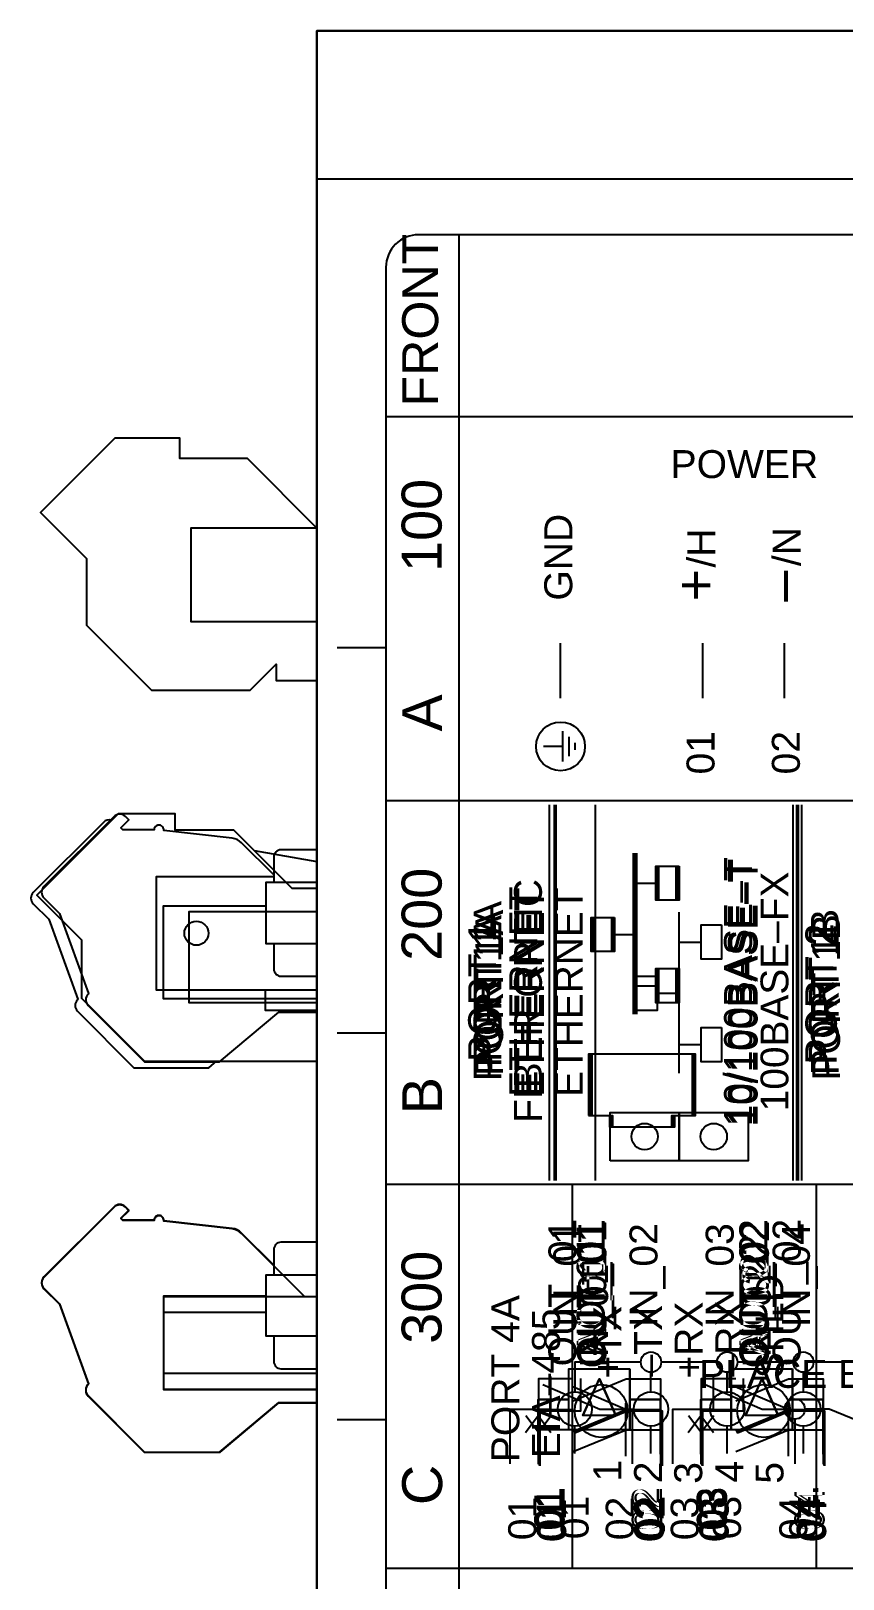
# Model space of a CAD drawing. Extents: x 0.5 to 35.5, y 0.5 to 23.5.
# Drawn here: x 21.066 to 23.064, y 9.652 to 13.463 of the extents above; entities that cross this region are included whole.
import ezdxf

# ---------------------------------------------------------------- set-up
doc = ezdxf.new("R2010")
doc.units = 0
doc.header["$MEASUREMENT"] = 0
for name, color, linetype in [('1_01__0-__NO_ETH__EIA-232', 7, 'CONTINUOUS'), ('1_02__1-__NO_ETH__EIA-485', 7, 'CONTINUOUS'), ('1_03__2-___1__10-100BASE-T', 7, 'CONTINUOUS'), ('1_04__3-___1__10-100BASE-T', 7, 'CONTINUOUS'), ('1_05__4-___1__100BASE-FX_M', 7, 'CONTINUOUS'), ('1_06__6-___2__10-100BASE-T', 7, 'CONTINUOUS'), ('1_07__8-___2__100BASE-FX_M', 7, 'CONTINUOUS'), ('2_01__0-__EMPTY', 7, 'CONTINUOUS'), ('2_02__A0__SERIAL_COMMUNICA', 7, 'CONTINUOUS'), ('2_03__B-___3__DI___4__DO__', 7, 'CONTINUOUS'), ('2_04__1-___4__DI___4__DO__', 7, 'CONTINUOUS'), ('2_05__C-___4__DI___4__DO__', 7, 'CONTINUOUS'), ('2_06__D-___4__DI___3__DO__', 7, 'CONTINUOUS'), ('2_07__2A___8__FORM_A_DO', 7, 'CONTINUOUS'), ('2_08__2B___8__FORM_B_DO', 7, 'CONTINUOUS'), ('2_09__2C___8__DO__6__FORM_', 7, 'CONTINUOUS'), ('2_10__2D___8__DO__2__FORM_', 7, 'CONTINUOUS'), ('2_11__2G___8__DO__4__FORM_', 7, 'CONTINUOUS'), ('2_12__3-___8__DI', 7, 'CONTINUOUS'), ('2_13__4-___14__DI', 7, 'CONTINUOUS'), ('2_14__5-___8__AI', 7, 'CONTINUOUS'), ('2_15__6-___4__AI____4__AO', 7, 'CONTINUOUS'), ('6_00______DWG_', 7, 'CONTINUOUS')]:
    doc.layers.add(name, color=color, linetype=linetype)
doc.styles.add('ARIAL', font='arial.ttf')

msp = doc.modelspace()

# ---------------------------------------------------------------- linework, layer by layer
at = {"layer": '1_01__0-__NO_ETH__EIA-232'}
for points in [[(22.9505, 10.6328), (22.9505, 11.5578)], [(21.7692, 11.3664), (21.6436, 11.3664), (21.6436, 11.2164), (21.7692, 11.2164)], [(21.7692, 11.0804), (21.392, 11.0804), (21.392, 11.3087), (21.6436, 11.3087)]]:
    msp.add_lwpolyline(points, dxfattribs=at)
for points in [[(21.6633, 11.385), (21.5839, 11.4644, 0.169586), (21.5605, 11.4757), (21.3924, 11.4949, 1.058395), (21.3688, 11.4962), (21.2919, 11.4962), (21.2869, 11.5012), (21.3064, 11.5207), (21.2981, 11.529, 0.414214), (21.2702, 11.529), (21.0976, 11.3564, 0.414214), (21.0976, 11.3286), (21.1359, 11.2903), (21.2076, 11.0933), (21.2062, 11.0919, 0.414214), (21.2062, 11.0641), (21.3454, 10.9249), (21.5299, 10.9249), (21.6759, 11.0474), (21.7692, 11.0474)], [(21.7692, 11.447), (21.681, 11.447, 0.414214), (21.6633, 11.4292), (21.6633, 11.3664)], [(21.6633, 11.2164), (21.6633, 11.1536, 0.414214), (21.681, 11.1359), (21.7692, 11.1359)]]:
    msp.add_lwpolyline(points, format="xyb", dxfattribs=at)
at = {"layer": '1_02__1-__NO_ETH__EIA-485'}
for points in [[(22.9416, 10.6328), (22.9416, 11.5578)], [(21.7692, 11.3521), (21.7081, 11.3521), (21.5648, 11.4954), (21.4203, 11.4954), (21.4203, 11.5354), (21.2803, 11.5354), (21.0803, 11.3354), (21.1903, 11.2254), (21.1903, 11.0814), (21.3453, 10.9264), (21.7692, 10.9264)], [(21.6148, 11.4454), (21.7692, 11.4181)], [(21.7692, 11.0699), (21.4553, 11.0699), (21.4553, 11.2949), (21.7692, 11.2949)]]:
    msp.add_lwpolyline(points, dxfattribs=at)
msp.add_lwpolyline([(21.2643, 11.5194, 0.285461), (21.244, 11.5146), (21.0714, 11.342, 0.414214), (21.0714, 11.3142), (21.1097, 11.2759), (21.1814, 11.079), (21.18, 11.0776, 0.414214), (21.18, 11.0497), (21.3192, 10.9105), (21.5037, 10.9105), (21.5226, 10.9264)], format="xyb", dxfattribs=at)
at = {"layer": '1_03__2-___1__10-100BASE-T'}
for points in [[(22.3538, 10.6328), (22.3538, 11.5578)], [(22.9505, 10.6328), (22.9505, 11.5578)], [(22.5521, 11.0422), (22.5521, 11.2391), (22.5521, 11.4384)], [(22.6564, 11.4068), (22.6564, 11.3229), (22.6065, 11.3229), (22.6065, 11.4068), (22.6564, 11.4068)], [(21.7692, 11.3664), (21.6436, 11.3664), (21.6436, 11.2164), (21.7692, 11.2164)], [(22.5521, 11.3649), (22.6037, 11.3649)], [(21.7692, 11.0804), (21.392, 11.0804), (21.392, 11.3087), (21.6436, 11.3087)], [(22.4978, 11.2806), (22.4978, 11.1966), (22.4479, 11.1966), (22.4479, 11.2806), (22.4978, 11.2806)], [(22.5006, 11.2386), (22.5521, 11.2386)], [(22.6564, 11.1544), (22.6564, 11.0704), (22.6065, 11.0704), (22.6065, 11.1544), (22.6564, 11.1544)], [(22.5521, 11.1124), (22.6037, 11.1124)], [(22.4415, 10.7926), (22.4926, 10.7926), (22.4926, 10.765), (22.6461, 10.765), (22.6461, 10.7926), (22.6972, 10.7926), (22.6972, 10.9442), (22.4415, 10.9442), (22.4415, 10.7926)]]:
    msp.add_lwpolyline(points, dxfattribs=at)
for points in [[(21.6633, 11.385), (21.5839, 11.4644, 0.169586), (21.5605, 11.4757), (21.3924, 11.4949, 1.058395), (21.3688, 11.4962), (21.2919, 11.4962), (21.2869, 11.5012), (21.3064, 11.5207), (21.2981, 11.529, 0.414214), (21.2702, 11.529), (21.0976, 11.3564, 0.414214), (21.0976, 11.3286), (21.1359, 11.2903), (21.2076, 11.0933), (21.2062, 11.0919, 0.414214), (21.2062, 11.0641), (21.3454, 10.9249), (21.5299, 10.9249), (21.6759, 11.0474), (21.7692, 11.0474)], [(21.7692, 11.447), (21.681, 11.447, 0.414214), (21.6633, 11.4292), (21.6633, 11.3664)], [(21.6633, 11.2164), (21.6633, 11.1536, 0.414214), (21.681, 11.1359), (21.7692, 11.1359)]]:
    msp.add_lwpolyline(points, format="xyb", dxfattribs=at)
at = {"layer": '1_04__3-___1__10-100BASE-T'}
for points in [[(22.3416, 10.6328), (22.3416, 11.5578)], [(22.9416, 10.6328), (22.9416, 11.5578)], [(21.7692, 11.3521), (21.7081, 11.3521), (21.5648, 11.4954), (21.4203, 11.4954), (21.4203, 11.5354), (21.2803, 11.5354), (21.0803, 11.3354), (21.1903, 11.2254), (21.1903, 11.0814), (21.3453, 10.9264), (21.7692, 10.9264)], [(21.6148, 11.4454), (21.7692, 11.4181)], [(22.5487, 11.0422), (22.5487, 11.2391), (22.5487, 11.4384)], [(22.653, 11.4068), (22.653, 11.3229), (22.6031, 11.3229), (22.6031, 11.4068), (22.653, 11.4068)], [(22.5487, 11.3649), (22.6003, 11.3649)], [(21.7692, 11.0699), (21.4553, 11.0699), (21.4553, 11.2949), (21.7692, 11.2949)], [(22.4944, 11.2806), (22.4944, 11.1966), (22.4445, 11.1966), (22.4445, 11.2806), (22.4944, 11.2806)], [(22.4972, 11.2386), (22.5487, 11.2386)], [(22.653, 11.1544), (22.653, 11.0704), (22.6031, 11.0704), (22.6031, 11.1544), (22.653, 11.1544)], [(22.5487, 11.1124), (22.6003, 11.1124)], [(22.4381, 10.7926), (22.4892, 10.7926), (22.4892, 10.765), (22.6427, 10.765), (22.6427, 10.7926), (22.6939, 10.7926), (22.6939, 10.9442), (22.4381, 10.9442), (22.4381, 10.7926)]]:
    msp.add_lwpolyline(points, dxfattribs=at)
msp.add_lwpolyline([(21.2643, 11.5194, 0.285461), (21.244, 11.5146), (21.0714, 11.342, 0.414214), (21.0714, 11.3142), (21.1097, 11.2759), (21.1814, 11.079), (21.18, 11.0776, 0.414214), (21.18, 11.0497), (21.3192, 10.9105), (21.5037, 10.9105), (21.5226, 10.9264)], format="xyb", dxfattribs=at)
at = {"layer": '1_05__4-___1__100BASE-FX_M'}
for points in [[(22.4548, 10.6328), (22.4548, 11.5578)], [(22.9625, 10.6328), (22.9625, 11.5578)], [(21.7692, 11.1018), (21.3744, 11.1018), (21.3744, 11.3813), (21.6633, 11.3813)], [(21.7692, 11.3664), (21.6436, 11.3664), (21.6436, 11.2164), (21.7692, 11.2164)], [(22.661, 10.8972), (22.661, 11.0942), (22.661, 11.2935)], [(22.7653, 11.2619), (22.7653, 11.1779), (22.7153, 11.1779), (22.7153, 11.2619), (22.7653, 11.2619)], [(22.661, 11.2199), (22.7125, 11.2199)], [(22.6067, 11.1357), (22.6067, 11.0517), (22.5567, 11.0517), (22.5567, 11.1357), (22.6067, 11.1357)], [(21.6422, 11.1018), (21.6422, 11.0522), (21.7692, 11.0522)], [(22.6095, 11.0937), (22.661, 11.0937)], [(22.7653, 11.0095), (22.7653, 10.9254), (22.7153, 10.9254), (22.7153, 11.0095), (22.7653, 11.0095)], [(22.661, 10.9675), (22.7125, 10.9675)], [(22.491, 10.6817), (22.491, 10.8007), (22.831, 10.8007), (22.831, 10.6817), (22.491, 10.6817)], [(22.661, 10.6817), (22.661, 10.8007)], [(22.661, 10.8007), (22.661, 10.6817)]]:
    msp.add_lwpolyline(points, dxfattribs=at)
for points in [[(21.7692, 11.447), (21.681, 11.447, 0.414214), (21.6633, 11.4292), (21.6633, 11.3664)], [(21.6633, 11.2164), (21.6633, 11.1536, 0.414214), (21.681, 11.1359), (21.7692, 11.1359)]]:
    msp.add_lwpolyline(points, format="xyb", dxfattribs=at)
for centre, radius in [((21.4728, 11.2415), 0.0295), ((22.576, 10.7411), 0.0325), ((22.746, 10.7411), 0.0325)]:
    msp.add_circle(centre, radius, dxfattribs=at)
at = {"layer": '1_06__6-___2__10-100BASE-T'}
for points in [[(22.3581, 10.6328), (22.3581, 11.5578)], [(22.9548, 10.6328), (22.9548, 11.5578)], [(22.9548, 10.6328), (22.9548, 11.5578)], [(22.5564, 11.0422), (22.5564, 11.2391), (22.5564, 11.4384)], [(22.6607, 11.4068), (22.6607, 11.3229), (22.6108, 11.3229), (22.6108, 11.4068), (22.6607, 11.4068)], [(21.7692, 11.1018), (21.3744, 11.1018), (21.3744, 11.3813), (21.6633, 11.3813)], [(21.7692, 11.3664), (21.6436, 11.3664), (21.6436, 11.2164), (21.7692, 11.2164)], [(22.5021, 11.2806), (22.5021, 11.1966), (22.4522, 11.1966), (22.4522, 11.2806), (22.5021, 11.2806)], [(22.5049, 11.2386), (22.5564, 11.2386)], [(22.6607, 11.1544), (22.6607, 11.0704), (22.6108, 11.0704), (22.6108, 11.1544), (22.6607, 11.1544)], [(22.5564, 11.1124), (22.608, 11.1124)], [(22.4457, 10.7926), (22.4969, 10.7926), (22.4969, 10.765), (22.6504, 10.765), (22.6504, 10.7926), (22.7015, 10.7926), (22.7015, 10.9442), (22.4457, 10.9442), (22.4457, 10.7926)]]:
    msp.add_lwpolyline(points, dxfattribs=at)
for points in [[(21.7692, 11.447), (21.681, 11.447, 0.414214), (21.6633, 11.4292), (21.6633, 11.3664)], [(21.6633, 11.2164), (21.6633, 11.1536, 0.414214), (21.681, 11.1359), (21.7692, 11.1359)]]:
    msp.add_lwpolyline(points, format="xyb", dxfattribs=at)
msp.add_circle((21.4728, 11.2415), 0.0295, dxfattribs=at)
at = {"layer": '1_07__8-___2__100BASE-FX_M'}
for points in [[(22.4548, 10.6328), (22.4548, 11.5578)], [(22.9625, 10.6328), (22.9625, 11.5578)], [(21.7692, 11.1018), (21.3744, 11.1018), (21.3744, 11.3813), (21.6633, 11.3813)], [(21.7692, 11.3664), (21.6436, 11.3664), (21.6436, 11.2164), (21.7692, 11.2164)], [(22.661, 10.8972), (22.661, 11.0942), (22.661, 11.2935)], [(22.7653, 11.2619), (22.7653, 11.1779), (22.7153, 11.1779), (22.7153, 11.2619), (22.7653, 11.2619)], [(22.661, 11.2199), (22.7125, 11.2199)], [(22.6067, 11.1357), (22.6067, 11.0517), (22.5567, 11.0517), (22.5567, 11.1357), (22.6067, 11.1357)], [(21.6422, 11.1018), (21.6422, 11.0522), (21.7692, 11.0522)], [(22.6095, 11.0937), (22.661, 11.0937)], [(22.7653, 11.0095), (22.7653, 10.9254), (22.7153, 10.9254), (22.7153, 11.0095), (22.7653, 11.0095)], [(22.661, 10.9675), (22.7125, 10.9675)], [(22.491, 10.6817), (22.491, 10.8007), (22.831, 10.8007), (22.831, 10.6817), (22.491, 10.6817)], [(22.661, 10.6817), (22.661, 10.8007)], [(22.661, 10.8007), (22.661, 10.6817)]]:
    msp.add_lwpolyline(points, dxfattribs=at)
for points in [[(21.7692, 11.447), (21.681, 11.447, 0.414214), (21.6633, 11.4292), (21.6633, 11.3664)], [(21.6633, 11.2164), (21.6633, 11.1536, 0.414214), (21.681, 11.1359), (21.7692, 11.1359)]]:
    msp.add_lwpolyline(points, format="xyb", dxfattribs=at)
for centre, radius in [((21.4728, 11.2415), 0.0295), ((22.576, 10.7411), 0.0325), ((22.746, 10.7411), 0.0325)]:
    msp.add_circle(centre, radius, dxfattribs=at)
at = {"layer": '2_02__A0__SERIAL_COMMUNICA'}
for points in [[(22.3988, 9.6778), (22.3988, 10.6229)], [(22.9988, 9.6778), (22.9988, 10.6229)], [(21.7692, 10.4001), (21.6436, 10.4001), (21.6436, 10.2501), (21.7692, 10.2501)], [(21.6436, 10.3478), (21.392, 10.3478), (21.392, 10.1195), (21.7692, 10.1195)], [(21.392, 10.3085), (21.6436, 10.3085)], [(21.392, 10.1588), (21.7692, 10.1588)]]:
    msp.add_lwpolyline(points, dxfattribs=at)
for points in [[(21.6633, 10.4241), (21.5839, 10.5035, 0.169586), (21.5605, 10.5148), (21.3924, 10.534, 0.430946), (21.3813, 10.5471, 0.430921), (21.3688, 10.5353), (21.2919, 10.5353), (21.2869, 10.5403), (21.3064, 10.5598), (21.2981, 10.5681, 0.414218), (21.2702, 10.5681), (21.0976, 10.3955, 0.414213), (21.0976, 10.3677), (21.1359, 10.3294), (21.2076, 10.1324, 0.440578), (21.2062, 10.1032), (21.3454, 9.964), (21.5299, 9.964), (21.6759, 10.0865), (21.7692, 10.0865)], [(21.7692, 10.4807), (21.681, 10.4807, 0.414214), (21.6633, 10.4629), (21.6633, 10.4001)], [(21.6633, 10.2501), (21.6633, 10.1874, 0.414214), (21.681, 10.1696), (21.7692, 10.1696)]]:
    msp.add_lwpolyline(points, format="xyb", dxfattribs=at)
at = {"layer": '2_03__B-___3__DI___4__DO__'}
msp.add_lwpolyline([(21.7396, 10.3467), (21.5839, 10.5024, 0.169586), (21.5605, 10.5137), (21.3924, 10.5328, 0.430941), (21.3813, 10.546, 0.430926), (21.3688, 10.5342), (21.2919, 10.5342), (21.2869, 10.5391), (21.3064, 10.5586), (21.2981, 10.567, 0.414218), (21.2702, 10.567), (21.0976, 10.3944, 0.414213), (21.0976, 10.3665), (21.1359, 10.3282), (21.2076, 10.1313, 0.440578), (21.2062, 10.102), (21.3442, 9.964), (21.5313, 9.964), (21.6759, 10.0853), (21.7692, 10.0853)], format="xyb", dxfattribs=at)
msp.add_lwpolyline([(21.7396, 10.3467), (21.5839, 10.5024, 0.169586), (21.5605, 10.5137), (21.3924, 10.5328, 0.430941), (21.3813, 10.546, 0.430926), (21.3688, 10.5342), (21.2919, 10.5342), (21.2869, 10.5391), (21.3064, 10.5586), (21.2981, 10.567, 0.414218), (21.2702, 10.567), (21.0976, 10.3944, 0.414213), (21.0976, 10.3665), (21.1359, 10.3282), (21.2076, 10.1313, 0.440578), (21.2062, 10.102), (21.3442, 9.964), (21.5313, 9.964), (21.6759, 10.0853), (21.7692, 10.0853)], format="xyb", dxfattribs=at)
for points in [[(21.7692, 10.3467), (21.392, 10.3467), (21.392, 10.1183), (21.7692, 10.1183)], [(21.7692, 10.3467), (21.392, 10.3467), (21.392, 10.1183), (21.7692, 10.1183)], [(22.3149, 9.9344), (22.3149, 10.0694), (22.4, 10.0694)], [(22.4001, 10.0157), (22.5301, 10.0694), (22.615, 10.0694), (22.615, 9.9344)], [(22.7149, 9.9344), (22.7149, 10.0694), (22.8, 10.0694)], [(22.8001, 10.0157), (22.93, 10.0694), (23.015, 10.0694), (23.015, 9.9344)]]:
    msp.add_lwpolyline(points, dxfattribs=at)
at = {"layer": '2_04__1-___4__DI___4__DO__'}
msp.add_lwpolyline([(21.7396, 10.3467), (21.5839, 10.5024, 0.169586), (21.5605, 10.5137), (21.3924, 10.5328, 0.430941), (21.3813, 10.546, 0.430926), (21.3688, 10.5342), (21.2919, 10.5342), (21.2869, 10.5391), (21.3064, 10.5586), (21.2981, 10.567, 0.414218), (21.2702, 10.567), (21.0976, 10.3944, 0.414213), (21.0976, 10.3665), (21.1359, 10.3282), (21.2076, 10.1313, 0.440578), (21.2062, 10.102), (21.3442, 9.964), (21.5313, 9.964), (21.6759, 10.0853), (21.7692, 10.0853)], format="xyb", dxfattribs=at)
msp.add_lwpolyline([(21.7396, 10.3467), (21.5839, 10.5024, 0.169586), (21.5605, 10.5137), (21.3924, 10.5328, 0.430941), (21.3813, 10.546, 0.430926), (21.3688, 10.5342), (21.2919, 10.5342), (21.2869, 10.5391), (21.3064, 10.5586), (21.2981, 10.567, 0.414218), (21.2702, 10.567), (21.0976, 10.3944, 0.414213), (21.0976, 10.3665), (21.1359, 10.3282), (21.2076, 10.1313, 0.440578), (21.2062, 10.102), (21.3442, 9.964), (21.5313, 9.964), (21.6759, 10.0853), (21.7692, 10.0853)], format="xyb", dxfattribs=at)
for points in [[(21.7692, 10.3467), (21.392, 10.3467), (21.392, 10.1183), (21.7692, 10.1183)], [(21.7692, 10.3467), (21.392, 10.3467), (21.392, 10.1183), (21.7692, 10.1183)], [(22.3149, 9.9344), (22.3149, 10.0694), (22.4, 10.0694)], [(22.4001, 10.0157), (22.5301, 10.0694), (22.615, 10.0694), (22.615, 9.9344)], [(22.7149, 9.9344), (22.7149, 10.0694), (22.8, 10.0694)], [(22.8001, 10.0157), (22.93, 10.0694), (23.015, 10.0694), (23.015, 9.9344)]]:
    msp.add_lwpolyline(points, dxfattribs=at)
at = {"layer": '2_05__C-___4__DI___4__DO__'}
msp.add_lwpolyline([(21.7396, 10.3467), (21.5839, 10.5024, 0.169586), (21.5605, 10.5137), (21.3924, 10.5328, 0.430941), (21.3813, 10.546, 0.430926), (21.3688, 10.5342), (21.2919, 10.5342), (21.2869, 10.5391), (21.3064, 10.5586), (21.2981, 10.567, 0.414218), (21.2702, 10.567), (21.0976, 10.3944, 0.414213), (21.0976, 10.3665), (21.1359, 10.3282), (21.2076, 10.1313, 0.440578), (21.2062, 10.102), (21.3442, 9.964), (21.5313, 9.964), (21.6759, 10.0853), (21.7692, 10.0853)], format="xyb", dxfattribs=at)
msp.add_lwpolyline([(21.7396, 10.3467), (21.5839, 10.5024, 0.169586), (21.5605, 10.5137), (21.3924, 10.5328, 0.430941), (21.3813, 10.546, 0.430926), (21.3688, 10.5342), (21.2919, 10.5342), (21.2869, 10.5391), (21.3064, 10.5586), (21.2981, 10.567, 0.414218), (21.2702, 10.567), (21.0976, 10.3944, 0.414213), (21.0976, 10.3665), (21.1359, 10.3282), (21.2076, 10.1313, 0.440578), (21.2062, 10.102), (21.3442, 9.964), (21.5313, 9.964), (21.6759, 10.0853), (21.7692, 10.0853)], format="xyb", dxfattribs=at)
for points in [[(21.7692, 10.3467), (21.392, 10.3467), (21.392, 10.1183), (21.7692, 10.1183)], [(21.7692, 10.3467), (21.392, 10.3467), (21.392, 10.1183), (21.7692, 10.1183)], [(22.4, 10.1445), (22.3149, 10.1445), (22.3149, 9.9344)], [(22.4001, 10.0908), (22.5301, 10.1445), (22.615, 10.1445), (22.615, 10.0194)], [(22.8, 10.1445), (22.7149, 10.1445), (22.7149, 9.9344)], [(22.8001, 10.0908), (22.93, 10.1445), (23.015, 10.1445), (23.015, 10.0194)], [(22.53, 9.9544), (22.53, 10.0844)], [(22.93, 9.9544), (22.93, 10.0844)], [(22.4, 10.0194), (22.3149, 10.0194)], [(22.4001, 9.9658), (22.5301, 10.0194), (22.615, 10.0194), (22.615, 9.9344)], [(22.8, 10.0194), (22.7149, 10.0194)], [(22.8001, 9.9658), (22.93, 10.0194), (23.015, 10.0194), (23.015, 9.9344)]]:
    msp.add_lwpolyline(points, dxfattribs=at)
at = {"layer": '2_06__D-___4__DI___3__DO__'}
msp.add_lwpolyline([(21.7396, 10.3467), (21.5839, 10.5024, 0.169586), (21.5605, 10.5137), (21.3924, 10.5328, 0.430941), (21.3813, 10.546, 0.430926), (21.3688, 10.5342), (21.2919, 10.5342), (21.2869, 10.5391), (21.3064, 10.5586), (21.2981, 10.567, 0.414218), (21.2702, 10.567), (21.0976, 10.3944, 0.414213), (21.0976, 10.3665), (21.1359, 10.3282), (21.2076, 10.1313, 0.440578), (21.2062, 10.102), (21.3442, 9.964), (21.5313, 9.964), (21.6759, 10.0853), (21.7692, 10.0853)], format="xyb", dxfattribs=at)
msp.add_lwpolyline([(21.7396, 10.3467), (21.5839, 10.5024, 0.169586), (21.5605, 10.5137), (21.3924, 10.5328, 0.430941), (21.3813, 10.546, 0.430926), (21.3688, 10.5342), (21.2919, 10.5342), (21.2869, 10.5391), (21.3064, 10.5586), (21.2981, 10.567, 0.414218), (21.2702, 10.567), (21.0976, 10.3944, 0.414213), (21.0976, 10.3665), (21.1359, 10.3282), (21.2076, 10.1313, 0.440578), (21.2062, 10.102), (21.3442, 9.964), (21.5313, 9.964), (21.6759, 10.0853), (21.7692, 10.0853)], format="xyb", dxfattribs=at)
for points in [[(21.7692, 10.3467), (21.392, 10.3467), (21.392, 10.1183), (21.7692, 10.1183)], [(21.7692, 10.3467), (21.392, 10.3467), (21.392, 10.1183), (21.7692, 10.1183)], [(22.2452, 9.9353), (22.2452, 10.0703), (22.2452, 10.0703), (22.3453, 10.0703), (22.3453, 10.1503)], [(22.6452, 9.9353), (22.6452, 10.0703), (22.7453, 10.0703), (22.7453, 10.0703), (22.7453, 10.1503)], [(22.3253, 10.1303), (22.4653, 10.0703), (22.5453, 10.0703), (22.5453, 9.9353)], [(22.7253, 10.1303), (22.8653, 10.0703), (22.9203, 10.0703)], [(23.1603, 10.0166), (23.0303, 10.0703), (22.9703, 10.0703)], [(22.9453, 10.0453), (22.9453, 9.9353)]]:
    msp.add_lwpolyline(points, dxfattribs=at)
msp.add_circle((22.9453, 10.0703), 0.025, dxfattribs=at)
at = {"layer": '2_07__2A___8__FORM_A_DO'}
msp.add_lwpolyline([(21.7396, 10.3467), (21.5839, 10.5024, 0.169586), (21.5605, 10.5137), (21.3924, 10.5328, 0.430941), (21.3813, 10.546, 0.430926), (21.3688, 10.5342), (21.2919, 10.5342), (21.2869, 10.5391), (21.3064, 10.5586), (21.2981, 10.567, 0.414218), (21.2702, 10.567), (21.0976, 10.3944, 0.414213), (21.0976, 10.3665), (21.1359, 10.3282), (21.2076, 10.1313, 0.440578), (21.2062, 10.102), (21.3442, 9.964), (21.5313, 9.964), (21.6759, 10.0853), (21.7692, 10.0853)], format="xyb", dxfattribs=at)
msp.add_lwpolyline([(21.7396, 10.3467), (21.5839, 10.5024, 0.169586), (21.5605, 10.5137), (21.3924, 10.5328, 0.430941), (21.3813, 10.546, 0.430926), (21.3688, 10.5342), (21.2919, 10.5342), (21.2869, 10.5391), (21.3064, 10.5586), (21.2981, 10.567, 0.414218), (21.2702, 10.567), (21.0976, 10.3944, 0.414213), (21.0976, 10.3665), (21.1359, 10.3282), (21.2076, 10.1313, 0.440578), (21.2062, 10.102), (21.3442, 9.964), (21.5313, 9.964), (21.6759, 10.0853), (21.7692, 10.0853)], format="xyb", dxfattribs=at)
for points in [[(21.7692, 10.3467), (21.392, 10.3467), (21.392, 10.1183), (21.7692, 10.1183)], [(21.7692, 10.3467), (21.392, 10.3467), (21.392, 10.1183), (21.7692, 10.1183)], [(22.3172, 9.9315), (22.3172, 10.0664), (22.4023, 10.0664)], [(22.4024, 10.0128), (22.5323, 10.0664), (22.6173, 10.0664), (22.6173, 9.9315)], [(22.7172, 9.9315), (22.7172, 10.0664), (22.8023, 10.0664)], [(22.8023, 10.0128), (22.9323, 10.0664), (23.0173, 10.0664), (23.0173, 9.9315)]]:
    msp.add_lwpolyline(points, dxfattribs=at)
at = {"layer": '2_08__2B___8__FORM_B_DO'}
msp.add_lwpolyline([(21.7396, 10.3467), (21.5839, 10.5024, 0.169586), (21.5605, 10.5137), (21.3924, 10.5328, 0.430941), (21.3813, 10.546, 0.430926), (21.3688, 10.5342), (21.2919, 10.5342), (21.2869, 10.5391), (21.3064, 10.5586), (21.2981, 10.567, 0.414218), (21.2702, 10.567), (21.0976, 10.3944, 0.414213), (21.0976, 10.3665), (21.1359, 10.3282), (21.2076, 10.1313, 0.440578), (21.2062, 10.102), (21.3442, 9.964), (21.5313, 9.964), (21.6759, 10.0853), (21.7692, 10.0853)], format="xyb", dxfattribs=at)
msp.add_lwpolyline([(21.7396, 10.3467), (21.5839, 10.5024, 0.169586), (21.5605, 10.5137), (21.3924, 10.5328, 0.430941), (21.3813, 10.546, 0.430926), (21.3688, 10.5342), (21.2919, 10.5342), (21.2869, 10.5391), (21.3064, 10.5586), (21.2981, 10.567, 0.414218), (21.2702, 10.567), (21.0976, 10.3944, 0.414213), (21.0976, 10.3665), (21.1359, 10.3282), (21.2076, 10.1313, 0.440578), (21.2062, 10.102), (21.3442, 9.964), (21.5313, 9.964), (21.6759, 10.0853), (21.7692, 10.0853)], format="xyb", dxfattribs=at)
for points in [[(21.7692, 10.3467), (21.392, 10.3467), (21.392, 10.1183), (21.7692, 10.1183)], [(21.7692, 10.3467), (21.392, 10.3467), (21.392, 10.1183), (21.7692, 10.1183)], [(22.3189, 9.9305), (22.3189, 10.0656), (22.3189, 10.0656), (22.419, 10.0656), (22.419, 10.1456)], [(22.7188, 9.9305), (22.7188, 10.0656), (22.7188, 10.0656), (22.8189, 10.0656), (22.8189, 10.1456)], [(22.399, 10.1256), (22.539, 10.0656), (22.619, 10.0656), (22.619, 9.9306)], [(22.7989, 10.1256), (22.9389, 10.0656), (23.0189, 10.0656), (23.0189, 9.9306)]]:
    msp.add_lwpolyline(points, dxfattribs=at)
at = {"layer": '2_09__2C___8__DO__6__FORM_'}
msp.add_lwpolyline([(21.7396, 10.3467), (21.5839, 10.5024, 0.169586), (21.5605, 10.5137), (21.3924, 10.5328, 0.430941), (21.3813, 10.546, 0.430926), (21.3688, 10.5342), (21.2919, 10.5342), (21.2869, 10.5391), (21.3064, 10.5586), (21.2981, 10.567, 0.414218), (21.2702, 10.567), (21.0976, 10.3944, 0.414213), (21.0976, 10.3665), (21.1359, 10.3282), (21.2076, 10.1313, 0.440578), (21.2062, 10.102), (21.3442, 9.964), (21.5313, 9.964), (21.6759, 10.0853), (21.7692, 10.0853)], format="xyb", dxfattribs=at)
msp.add_lwpolyline([(21.7396, 10.3467), (21.5839, 10.5024, 0.169586), (21.5605, 10.5137), (21.3924, 10.5328, 0.430941), (21.3813, 10.546, 0.430926), (21.3688, 10.5342), (21.2919, 10.5342), (21.2869, 10.5391), (21.3064, 10.5586), (21.2981, 10.567, 0.414218), (21.2702, 10.567), (21.0976, 10.3944, 0.414213), (21.0976, 10.3665), (21.1359, 10.3282), (21.2076, 10.1313, 0.440578), (21.2062, 10.102), (21.3442, 9.964), (21.5313, 9.964), (21.6759, 10.0853), (21.7692, 10.0853)], format="xyb", dxfattribs=at)
for points in [[(21.7692, 10.3467), (21.392, 10.3467), (21.392, 10.1183), (21.7692, 10.1183)], [(21.7692, 10.3467), (21.392, 10.3467), (21.392, 10.1183), (21.7692, 10.1183)], [(22.3189, 9.9308), (22.3189, 10.0658), (22.404, 10.0658)], [(22.404, 10.0121), (22.534, 10.0658), (22.619, 10.0658), (22.619, 9.9308)], [(22.7188, 9.9308), (22.7188, 10.0658), (22.8039, 10.0658)], [(22.804, 10.0121), (22.934, 10.0658), (23.0189, 10.0658), (23.0189, 9.9308)]]:
    msp.add_lwpolyline(points, dxfattribs=at)
at = {"layer": '2_10__2D___8__DO__2__FORM_'}
msp.add_lwpolyline([(21.7396, 10.3467), (21.5839, 10.5024, 0.169586), (21.5605, 10.5137), (21.3924, 10.5328, 0.430941), (21.3813, 10.546, 0.430926), (21.3688, 10.5342), (21.2919, 10.5342), (21.2869, 10.5391), (21.3064, 10.5586), (21.2981, 10.567, 0.414218), (21.2702, 10.567), (21.0976, 10.3944, 0.414213), (21.0976, 10.3665), (21.1359, 10.3282), (21.2076, 10.1313, 0.440578), (21.2062, 10.102), (21.3442, 9.964), (21.5313, 9.964), (21.6759, 10.0853), (21.7692, 10.0853)], format="xyb", dxfattribs=at)
msp.add_lwpolyline([(21.7396, 10.3467), (21.5839, 10.5024, 0.169586), (21.5605, 10.5137), (21.3924, 10.5328, 0.430941), (21.3813, 10.546, 0.430926), (21.3688, 10.5342), (21.2919, 10.5342), (21.2869, 10.5391), (21.3064, 10.5586), (21.2981, 10.567, 0.414218), (21.2702, 10.567), (21.0976, 10.3944, 0.414213), (21.0976, 10.3665), (21.1359, 10.3282), (21.2076, 10.1313, 0.440578), (21.2062, 10.102), (21.3442, 9.964), (21.5313, 9.964), (21.6759, 10.0853), (21.7692, 10.0853)], format="xyb", dxfattribs=at)
for points in [[(21.7692, 10.3467), (21.392, 10.3467), (21.392, 10.1183), (21.7692, 10.1183)], [(21.7692, 10.3467), (21.392, 10.3467), (21.392, 10.1183), (21.7692, 10.1183)], [(22.3189, 9.9305), (22.3189, 10.0655), (22.404, 10.0655)], [(22.4041, 10.0118), (22.534, 10.0655), (22.619, 10.0655), (22.619, 9.9305)], [(22.7189, 9.9305), (22.7189, 10.0655), (22.804, 10.0655)], [(22.8041, 10.0118), (22.934, 10.0655), (23.019, 10.0655), (23.019, 9.9305)]]:
    msp.add_lwpolyline(points, dxfattribs=at)
at = {"layer": '2_11__2G___8__DO__4__FORM_'}
msp.add_lwpolyline([(21.7396, 10.3467), (21.5839, 10.5024, 0.169586), (21.5605, 10.5137), (21.3924, 10.5328, 0.430941), (21.3813, 10.546, 0.430926), (21.3688, 10.5342), (21.2919, 10.5342), (21.2869, 10.5391), (21.3064, 10.5586), (21.2981, 10.567, 0.414218), (21.2702, 10.567), (21.0976, 10.3944, 0.414213), (21.0976, 10.3665), (21.1359, 10.3282), (21.2076, 10.1313, 0.440578), (21.2062, 10.102), (21.3442, 9.964), (21.5313, 9.964), (21.6759, 10.0853), (21.7692, 10.0853)], format="xyb", dxfattribs=at)
msp.add_lwpolyline([(21.7396, 10.3467), (21.5839, 10.5024, 0.169586), (21.5605, 10.5137), (21.3924, 10.5328, 0.430941), (21.3813, 10.546, 0.430926), (21.3688, 10.5342), (21.2919, 10.5342), (21.2869, 10.5391), (21.3064, 10.5586), (21.2981, 10.567, 0.414218), (21.2702, 10.567), (21.0976, 10.3944, 0.414213), (21.0976, 10.3665), (21.1359, 10.3282), (21.2076, 10.1313, 0.440578), (21.2062, 10.102), (21.3442, 9.964), (21.5313, 9.964), (21.6759, 10.0853), (21.7692, 10.0853)], format="xyb", dxfattribs=at)
for points in [[(21.7692, 10.3467), (21.392, 10.3467), (21.392, 10.1183), (21.7692, 10.1183)], [(21.7692, 10.3467), (21.392, 10.3467), (21.392, 10.1183), (21.7692, 10.1183)], [(22.3189, 9.9305), (22.3189, 10.0655), (22.404, 10.0655)], [(22.4041, 10.0118), (22.534, 10.0655), (22.619, 10.0655), (22.619, 9.9305)], [(22.7189, 9.9305), (22.7189, 10.0655), (22.804, 10.0655)], [(22.8041, 10.0118), (22.934, 10.0655), (23.019, 10.0655), (23.019, 9.9305)]]:
    msp.add_lwpolyline(points, dxfattribs=at)
at = {"layer": '2_12__3-___8__DI'}
msp.add_lwpolyline([(21.7396, 10.3467), (21.5839, 10.5024, 0.169586), (21.5605, 10.5137), (21.3924, 10.5328, 0.430941), (21.3813, 10.546, 0.430926), (21.3688, 10.5342), (21.2919, 10.5342), (21.2869, 10.5391), (21.3064, 10.5586), (21.2981, 10.567, 0.414218), (21.2702, 10.567), (21.0976, 10.3944, 0.414213), (21.0976, 10.3665), (21.1359, 10.3282), (21.2076, 10.1313, 0.440578), (21.2062, 10.102), (21.3442, 9.964), (21.5313, 9.964), (21.6759, 10.0853), (21.7692, 10.0853)], format="xyb", dxfattribs=at)
msp.add_lwpolyline([(21.7396, 10.3467), (21.5839, 10.5024, 0.169586), (21.5605, 10.5137), (21.3924, 10.5328, 0.430941), (21.3813, 10.546, 0.430926), (21.3688, 10.5342), (21.2919, 10.5342), (21.2869, 10.5391), (21.3064, 10.5586), (21.2981, 10.567, 0.414218), (21.2702, 10.567), (21.0976, 10.3944, 0.414213), (21.0976, 10.3665), (21.1359, 10.3282), (21.2076, 10.1313, 0.440578), (21.2062, 10.102), (21.3442, 9.964), (21.5313, 9.964), (21.6759, 10.0853), (21.7692, 10.0853)], format="xyb", dxfattribs=at)
for points in [[(21.7692, 10.3467), (21.392, 10.3467), (21.392, 10.1183), (21.7692, 10.1183)], [(21.7692, 10.3467), (21.392, 10.3467), (21.392, 10.1183), (21.7692, 10.1183)], [(22.3189, 9.9305), (22.3189, 10.0655), (22.4039, 10.0655)], [(22.5339, 10.0655), (22.6189, 10.0655), (22.6189, 9.9305)], [(22.719, 9.9305), (22.719, 10.0655), (22.804, 10.0655)], [(22.934, 10.0655), (23.019, 10.0655), (23.019, 9.9305)]]:
    msp.add_lwpolyline(points, dxfattribs=at)
for centre in [(22.4689, 10.0655), (22.869, 10.0655)]:
    msp.add_circle(centre, 0.065, dxfattribs=at)
at = {"layer": '2_13__4-___14__DI'}
msp.add_lwpolyline([(21.7396, 10.3467), (21.5839, 10.5024, 0.169586), (21.5605, 10.5137), (21.3924, 10.5328, 0.430941), (21.3813, 10.546, 0.430926), (21.3688, 10.5342), (21.2919, 10.5342), (21.2869, 10.5391), (21.3064, 10.5586), (21.2981, 10.567, 0.414218), (21.2702, 10.567), (21.0976, 10.3944, 0.414213), (21.0976, 10.3665), (21.1359, 10.3282), (21.2076, 10.1313, 0.440578), (21.2062, 10.102), (21.3442, 9.964), (21.5313, 9.964), (21.6759, 10.0853), (21.7692, 10.0853)], format="xyb", dxfattribs=at)
msp.add_lwpolyline([(21.7396, 10.3467), (21.5839, 10.5024, 0.169586), (21.5605, 10.5137), (21.3924, 10.5328, 0.430941), (21.3813, 10.546, 0.430926), (21.3688, 10.5342), (21.2919, 10.5342), (21.2869, 10.5391), (21.3064, 10.5586), (21.2981, 10.567, 0.414218), (21.2702, 10.567), (21.0976, 10.3944, 0.414213), (21.0976, 10.3665), (21.1359, 10.3282), (21.2076, 10.1313, 0.440578), (21.2062, 10.102), (21.3442, 9.964), (21.5313, 9.964), (21.6759, 10.0853), (21.7692, 10.0853)], format="xyb", dxfattribs=at)
for points in [[(21.7692, 10.3467), (21.392, 10.3467), (21.392, 10.1183), (21.7692, 10.1183)], [(21.7692, 10.3467), (21.392, 10.3467), (21.392, 10.1183), (21.7692, 10.1183)], [(22.5666, 10.1858), (22.4042, 10.1858), (22.4042, 10.1124)], [(22.7543, 10.1858), (22.6166, 10.1858)], [(22.9416, 10.1858), (22.8043, 10.1858)], [(23.1292, 10.1858), (22.9916, 10.1858)], [(22.5916, 10.1124), (22.5916, 10.1608)], [(22.7793, 10.1124), (22.7793, 10.1608)], [(22.9666, 10.1124), (22.9666, 10.1608)], [(22.4042, 9.9608), (22.4043, 10.0282)], [(22.5916, 9.9608), (22.5916, 10.0282)], [(22.7793, 9.9608), (22.7793, 10.0282)], [(22.9666, 9.9608), (22.9666, 10.0282)]]:
    msp.add_lwpolyline(points, dxfattribs=at)
for centre, radius in [((22.5916, 10.1858), 0.025), ((22.7793, 10.1858), 0.025), ((22.9666, 10.1858), 0.025), ((22.4042, 10.0703), 0.0421), ((22.5916, 10.0703), 0.0421), ((22.7793, 10.0703), 0.0421), ((22.9666, 10.0703), 0.0421)]:
    msp.add_circle(centre, radius, dxfattribs=at)
at = {"layer": '2_14__5-___8__AI'}
msp.add_lwpolyline([(21.7396, 10.3467), (21.5839, 10.5024, 0.169586), (21.5605, 10.5137), (21.3924, 10.5328, 0.430941), (21.3813, 10.546, 0.430926), (21.3688, 10.5342), (21.2919, 10.5342), (21.2869, 10.5391), (21.3064, 10.5586), (21.2981, 10.567, 0.414218), (21.2702, 10.567), (21.0976, 10.3944, 0.414213), (21.0976, 10.3665), (21.1359, 10.3282), (21.2076, 10.1313, 0.440578), (21.2062, 10.102), (21.3442, 9.964), (21.5313, 9.964), (21.6759, 10.0853), (21.7692, 10.0853)], format="xyb", dxfattribs=at)
msp.add_lwpolyline([(21.7396, 10.3467), (21.5839, 10.5024, 0.169586), (21.5605, 10.5137), (21.3924, 10.5328, 0.430941), (21.3813, 10.546, 0.430926), (21.3688, 10.5342), (21.2919, 10.5342), (21.2869, 10.5391), (21.3064, 10.5586), (21.2981, 10.567, 0.414218), (21.2702, 10.567), (21.0976, 10.3944, 0.414213), (21.0976, 10.3665), (21.1359, 10.3282), (21.2076, 10.1313, 0.440578), (21.2062, 10.102), (21.3442, 9.964), (21.5313, 9.964), (21.6759, 10.0853), (21.7692, 10.0853)], format="xyb", dxfattribs=at)
for points in [[(21.7692, 10.3467), (21.392, 10.3467), (21.392, 10.1183), (21.7692, 10.1183)], [(21.7692, 10.3467), (21.392, 10.3467), (21.392, 10.1183), (21.7692, 10.1183)], [(22.5391, 10.1691), (22.5391, 10.0191), (22.3891, 10.0191), (22.3891, 10.1691), (22.5391, 10.1691)], [(22.5041, 10.0541), (22.4241, 10.0541), (22.4641, 10.1441), (22.5041, 10.0541)], [(22.9392, 10.1691), (22.9392, 10.0191), (22.7892, 10.0191), (22.7892, 10.1691), (22.9392, 10.1691)], [(22.9041, 10.0541), (22.8241, 10.0541), (22.8642, 10.1441), (22.9041, 10.0541)], [(22.3141, 9.9591), (22.3141, 10.0941), (22.3891, 10.0941)], [(22.5391, 10.0941), (22.6142, 10.0941), (22.6142, 9.9591)], [(22.7141, 9.9591), (22.7141, 10.0941), (22.7892, 10.0941)], [(22.9392, 10.0941), (23.0143, 10.0941), (23.0143, 9.9591)], [(22.2829, 10.0129), (22.3141, 10.0541), (22.3453, 10.0129)], [(22.6829, 10.0129), (22.7141, 10.0541), (22.7453, 10.0129)]]:
    msp.add_lwpolyline(points, dxfattribs=at)
at = {"layer": '2_15__6-___4__AI____4__AO'}
msp.add_lwpolyline([(21.7396, 10.3467), (21.5839, 10.5024, 0.169586), (21.5605, 10.5137), (21.3924, 10.5328, 0.430941), (21.3813, 10.546, 0.430926), (21.3688, 10.5342), (21.2919, 10.5342), (21.2869, 10.5391), (21.3064, 10.5586), (21.2981, 10.567, 0.414218), (21.2702, 10.567), (21.0976, 10.3944, 0.414213), (21.0976, 10.3665), (21.1359, 10.3282), (21.2076, 10.1313, 0.440578), (21.2062, 10.102), (21.3442, 9.964), (21.5313, 9.964), (21.6759, 10.0853), (21.7692, 10.0853)], format="xyb", dxfattribs=at)
msp.add_lwpolyline([(21.7396, 10.3467), (21.5839, 10.5024, 0.169586), (21.5605, 10.5137), (21.3924, 10.5328, 0.430941), (21.3813, 10.546, 0.430926), (21.3688, 10.5342), (21.2919, 10.5342), (21.2869, 10.5391), (21.3064, 10.5586), (21.2981, 10.567, 0.414218), (21.2702, 10.567), (21.0976, 10.3944, 0.414213), (21.0976, 10.3665), (21.1359, 10.3282), (21.2076, 10.1313, 0.440578), (21.2062, 10.102), (21.3442, 9.964), (21.5313, 9.964), (21.6759, 10.0853), (21.7692, 10.0853)], format="xyb", dxfattribs=at)
for points in [[(21.7692, 10.3467), (21.392, 10.3467), (21.392, 10.1183), (21.7692, 10.1183)], [(21.7692, 10.3467), (21.392, 10.3467), (21.392, 10.1183), (21.7692, 10.1183)], [(22.5397, 10.1694), (22.5397, 10.0194), (22.3897, 10.0194), (22.3897, 10.1694), (22.5397, 10.1694)], [(22.5047, 10.0544), (22.4247, 10.0544), (22.4647, 10.1444), (22.5047, 10.0544)], [(22.9398, 10.1694), (22.9398, 10.0194), (22.7898, 10.0194), (22.7898, 10.1694), (22.9398, 10.1694)], [(22.9048, 10.0544), (22.8248, 10.0544), (22.8648, 10.1444), (22.9048, 10.0544)], [(22.3146, 9.9594), (22.3146, 10.0944), (22.3897, 10.0944)], [(22.5397, 10.0944), (22.6148, 10.0944), (22.6148, 9.9594)], [(22.7147, 9.9594), (22.7147, 10.0944), (22.7898, 10.0944)], [(22.9398, 10.0944), (23.0149, 10.0944), (23.0149, 9.9594)], [(22.2834, 10.0544), (22.3147, 10.0132), (22.3459, 10.0544)], [(22.6835, 10.0544), (22.7147, 10.0132), (22.7459, 10.0544)]]:
    msp.add_lwpolyline(points, dxfattribs=at)
at = {"layer": '6_00______DWG_'}
for points in [[(26.864, 6.1794), (21.7692, 6.1794), (21.7692, 13.4629), (26.864, 13.4629)], [(26.9035, 13.4629), (21.7692, 13.4629), (21.7692, 6.1794), (26.9035, 6.1794)], [(21.7692, 13.0987), (26.9035, 13.0987)], [(22.119, 12.9612), (22.119, 6.6362)], [(25.8092, 12.5128), (21.9393, 12.5128)], [(21.7692, 12.2392), (21.5982, 12.4102), (21.4322, 12.4102), (21.4322, 12.4602), (21.2722, 12.4602), (21.0892, 12.2772), (21.2022, 12.1642), (21.2022, 12.0002), (21.3622, 11.8402), (21.6052, 11.8402), (21.6692, 11.9042), (21.6692, 11.8642), (21.7692, 11.8642)], [(21.7692, 12.2392), (21.4592, 12.2392), (21.4592, 12.0092), (21.7692, 12.0092)], [(21.9393, 11.9444), (21.8192, 11.9444)], [(22.369, 11.8205), (22.369, 11.9555)], [(22.369, 11.8205), (22.369, 11.9555)], [(22.719, 11.8205), (22.719, 11.9555)], [(22.9191, 11.9555), (22.9191, 11.8205)], [(22.375, 11.6641), (22.375, 11.7388)], [(22.375, 11.7015), (22.3271, 11.7015)], [(22.39, 11.6779), (22.39, 11.7251)], [(22.405, 11.6928), (22.405, 11.7101)], [(25.8092, 11.5678), (21.9393, 11.5678)], [(21.9393, 10.996), (21.8192, 10.996)], [(25.8092, 10.6228), (21.9393, 10.6228)], [(21.9393, 10.0435), (21.8192, 10.0435)], [(25.8092, 9.6778), (21.9393, 9.6778)]]:
    msp.add_lwpolyline(points, dxfattribs=at)
msp.add_lwpolyline([(25.7292, 12.9611), (22.0193, 12.9611, 0.414214), (21.9393, 12.8811), (21.9393, 6.7162, 0.414212), (22.0193, 6.6362), (25.7292, 6.6362, 0.414211), (25.8092, 6.7162), (25.8092, 12.8811, 0.414219)], format="xyb", close=True, dxfattribs=at)
msp.add_circle((22.369, 11.7015), 0.06, dxfattribs=at)

# ---------------------------------------------------------------- texts
at = {"layer": '1_01__0-__NO_ETH__EIA-232', "style": 'ARIAL'}
msp.add_text('PORT 2', height=0.06846, rotation=90, dxfattribs=at).set_placement((23.0488, 10.918))
at = {"layer": '1_02__1-__NO_ETH__EIA-485', "style": 'ARIAL'}
msp.add_text('PORT 2', height=0.06883, rotation=90, dxfattribs=at).set_placement((23.0404, 10.918))
at = {"layer": '1_03__2-___1__10-100BASE-T', "style": 'ARIAL'}
for s, height, p in [('10/100BASE–T', 0.068457, (22.8497, 10.7659)), ('ETHERNET', 0.06846, (22.3239, 10.8388)), ('PORT 1', 0.06846, (22.2234, 10.9252)), ('PORT 2', 0.06846, (23.0489, 10.9184))]:
    msp.add_text(s, height=height, rotation=90, dxfattribs=at).set_placement(p)
at = {"layer": '1_04__3-___1__10-100BASE-T', "style": 'ARIAL'}
for s, height, p in [('10/100BASE–T', 0.068833, (22.8403, 10.7659)), ('ETHERNET', 0.06883, (22.3116, 10.8388)), ('PORT 1', 0.06883, (22.2105, 10.9252)), ('PORT 2', 0.06883, (23.0405, 10.9183))]:
    msp.add_text(s, height=height, rotation=90, dxfattribs=at).set_placement(p)
at = {"layer": '1_05__4-___1__100BASE-FX_M', "style": 'ARIAL'}
for s, height, p in [('FIBER OPTIC', 0.068457, (22.323, 10.7749)), ('100BASE–FX', 0.06846, (22.9297, 10.8033)), ('PORT 1A', 0.06846, (22.2234, 10.9121)), ('ETHERNET', 0.06846, (22.4235, 10.8388))]:
    msp.add_text(s, height=height, rotation=90, dxfattribs=at).set_placement(p)
at = {"layer": '1_06__6-___2__10-100BASE-T', "style": 'ARIAL'}
for s, height, p in [('10/100BASE–T', 0.068457, (22.854, 10.7659)), ('ETHERNET', 0.06846, (22.3282, 10.8388)), ('PORT 1A', 0.06846, (22.2277, 10.8906)), ('PORT 1B', 0.06846, (23.0535, 10.8924))]:
    msp.add_text(s, height=height, rotation=90, dxfattribs=at).set_placement(p)
at = {"layer": '1_07__8-___2__100BASE-FX_M', "style": 'ARIAL'}
for s, height, p in [('FIBER OPTIC', 0.068457, (22.323, 10.7749)), ('100BASE–FX', 0.06846, (22.9297, 10.8033)), ('ETHERNET', 0.06846, (22.4235, 10.8388)), ('PORT 1A', 0.06846, (22.2234, 10.8775)), ('PORT 1B', 0.06846, (23.0569, 10.8793))]:
    msp.add_text(s, height=height, rotation=90, dxfattribs=at).set_placement(p)
at = {"layer": '2_01__0-__EMPTY', "style": 'ARIAL'}
msp.add_text('PLACE EXPANSION CARD LABEL HERE', height=0.068833, dxfattribs=at).set_placement((22.7102, 10.1224))
at = {"layer": '2_02__A0__SERIAL_COMMUNICA', "style": 'ARIAL'}
for s, height, p in [('SHLD', 0.06883, (22.9177, 10.146)), ('PORT 4A', 0.06883, (22.2676, 9.9394)), ('+RX', 0.06883, (22.7188, 10.145)), ('–RX', 0.06883, (22.8188, 10.1503)), ('EIA–485', 0.06883, (22.3676, 9.9489)), ('+TX', 0.06883, (22.5188, 10.145)), ('–TX', 0.06883, (22.6188, 10.1503)), ('1', 0.0688, (22.5188, 9.8919)), ('2', 0.0688, (22.6188, 9.8875)), ('3', 0.0688, (22.7176, 9.8863)), ('4', 0.0688, (22.8188, 9.8891)), ('5', 0.0688, (22.9176, 9.8864))]:
    msp.add_text(s, height=height, rotation=90, dxfattribs=at).set_placement(p)
at = {"layer": '2_03__B-___3__DI___4__DO__', "style": 'ARIAL'}
for s, p in [('OUT_01', (22.4777, 10.1744)), ('OUT_02', (22.8777, 10.1744)), ('01', (22.3788, 9.7465)), ('02', (22.6188, 9.7465)), ('03', (22.7788, 9.7465)), ('04', (23.0188, 9.7465))]:
    msp.add_text(s, height=0.06883, rotation=90, dxfattribs=at).set_placement(p)
at = {"layer": '2_04__1-___4__DI___4__DO__', "style": 'ARIAL'}
for s, p in [('OUT_01', (22.4777, 10.1744)), ('OUT_02', (22.8777, 10.1744)), ('01', (22.3788, 9.7465)), ('02', (22.6188, 9.7465)), ('03', (22.7788, 9.7465)), ('04', (23.0188, 9.7465))]:
    msp.add_text(s, height=0.06883, rotation=90, dxfattribs=at).set_placement(p)
at = {"layer": '2_05__C-___4__DI___4__DO__', "style": 'ARIAL'}
for s, p in [('OUT_01', (22.4817, 10.1706)), ('OUT_02', (22.8817, 10.1706)), ('01', (22.3828, 9.7427)), ('02', (22.6228, 9.7427)), ('03', (22.7827, 9.7427)), ('04', (23.0228, 9.7427))]:
    msp.add_text(s, height=0.06883, rotation=90, dxfattribs=at).set_placement(p)
at = {"layer": '2_06__D-___4__DI___3__DO__', "style": 'ARIAL'}
for s, p in [('OUT_01', (22.408, 10.1753)), ('OUT_02', (22.9599, 10.1753)), ('01', (22.3091, 9.7474)), ('02', (22.5491, 9.7474)), ('03', (22.709, 9.7474)), ('04', (22.9762, 9.7474))]:
    msp.add_text(s, height=0.06883, rotation=90, dxfattribs=at).set_placement(p)
at = {"layer": '2_07__2A___8__FORM_A_DO', "style": 'ARIAL'}
for s, p in [('OUT_01', (22.48, 10.1714)), ('OUT_02', (22.8799, 10.1714)), ('01', (22.3811, 9.7435)), ('02', (22.621, 9.7435)), ('03', (22.781, 9.7435)), ('04', (23.021, 9.7435))]:
    msp.add_text(s, height=0.06883, rotation=90, dxfattribs=at).set_placement(p)
at = {"layer": '2_08__2B___8__FORM_B_DO', "style": 'ARIAL'}
for s, p in [('OUT_01', (22.4817, 10.1705)), ('OUT_02', (22.8816, 10.1705)), ('01', (22.3828, 9.7426)), ('02', (22.6228, 9.7426)), ('03', (22.7827, 9.7426)), ('04', (23.0227, 9.7426))]:
    msp.add_text(s, height=0.06883, rotation=90, dxfattribs=at).set_placement(p)
at = {"layer": '2_09__2C___8__DO__6__FORM_', "style": 'ARIAL'}
for s, p in [('OUT_01', (22.4816, 10.1707)), ('OUT_02', (22.8816, 10.1707)), ('01', (22.3827, 9.7428)), ('02', (22.6227, 9.7428)), ('03', (22.7827, 9.7428)), ('04', (23.0227, 9.7428))]:
    msp.add_text(s, height=0.06883, rotation=90, dxfattribs=at).set_placement(p)
at = {"layer": '2_10__2D___8__DO__2__FORM_', "style": 'ARIAL'}
for s, p in [('OUT_01', (22.4817, 10.1705)), ('OUT_02', (22.8817, 10.1705)), ('01', (22.3828, 9.7426)), ('02', (22.6228, 9.7426)), ('03', (22.7827, 9.7426)), ('04', (23.0228, 9.7426))]:
    msp.add_text(s, height=0.06883, rotation=90, dxfattribs=at).set_placement(p)
at = {"layer": '2_11__2G___8__DO__4__FORM_', "style": 'ARIAL'}
for s, p in [('OUT_01', (22.4817, 10.1705)), ('OUT_02', (22.8817, 10.1705)), ('01', (22.3828, 9.7426)), ('02', (22.6228, 9.7426)), ('03', (22.7827, 9.7426)), ('04', (23.0228, 9.7426))]:
    msp.add_text(s, height=0.06883, rotation=90, dxfattribs=at).set_placement(p)
at = {"layer": '2_12__3-___8__DI', "style": 'ARIAL'}
for s, p in [('IN_01', (22.4861, 10.1714)), ('IN_02', (22.8862, 10.1714)), ('01', (22.3827, 9.7426)), ('02', (22.6227, 9.7426)), ('03', (22.7826, 9.7426)), ('04', (23.0226, 9.7426))]:
    msp.add_text(s, height=0.06883, rotation=90, dxfattribs=at).set_placement(p)
at = {"layer": '2_13__4-___14__DI', "style": 'ARIAL'}
for s, p in [('IN_01', (22.4201, 10.2713)), ('IN_02', (22.6076, 10.2713)), ('IN_03', (22.7951, 10.2713)), ('IN_04', (22.9826, 10.2713)), ('01', (22.438, 9.7497)), ('02', (22.6255, 9.7497)), ('03', (22.813, 9.7497)), ('04', (23.0005, 9.7497))]:
    msp.add_text(s, height=0.06883, rotation=90, dxfattribs=at).set_placement(p)
at = {"layer": '2_14__5-___8__AI', "style": 'ARIAL'}
for s, p in [('AI_01', (22.4814, 10.2045)), ('AI_02', (22.8814, 10.2045)), ('01', (22.3731, 9.7711)), ('02', (22.6131, 9.7711)), ('03', (22.7731, 9.7711)), ('04', (23.0131, 9.7711))]:
    msp.add_text(s, height=0.06883, rotation=90, dxfattribs=at).set_placement(p)
at = {"layer": '2_15__6-___4__AI____4__AO', "style": 'ARIAL'}
for s, p in [('AO_01', (22.4777, 10.2003)), ('AO_02', (22.8777, 10.2003)), ('01', (22.3788, 9.7714)), ('02', (22.6188, 9.7714)), ('03', (22.7788, 9.7714)), ('04', (23.0188, 9.7714))]:
    msp.add_text(s, height=0.06883, rotation=90, dxfattribs=at).set_placement(p)
at = {"layer": '6_00______DWG_', "style": 'ARIAL'}
for s, height, p in [('FRONT', 0.0885, (22.0678, 12.5381)), ('100', 0.09833, (22.0763, 12.1311)), ('GND', 0.06883, (22.3979, 12.0605)), ('/H', 0.06883, (22.7501, 12.1418)), ('/N', 0.06883, (22.9601, 12.1454)), ('+', 0.0983, (22.7501, 12.0584)), ('–', 0.0983, (22.9601, 12.0582)), ('A', 0.0983, (22.0776, 11.7383)), ('01', 0.06883, (22.7479, 11.6326)), ('02', 0.06883, (22.9579, 11.6326)), ('200', 0.09833, (22.0763, 11.1737)), ('B', 0.0983, (22.0776, 10.796)), ('300', 0.09833, (22.0762, 10.2308)), ('C', 0.0983, (22.0776, 9.8338))]:
    msp.add_text(s, height=height, rotation=90, dxfattribs=at).set_placement(p)
msp.add_text('POWER', height=0.06883, dxfattribs=at).set_placement((22.6398, 12.3621))

doc.saveas('drawing.dxf')
